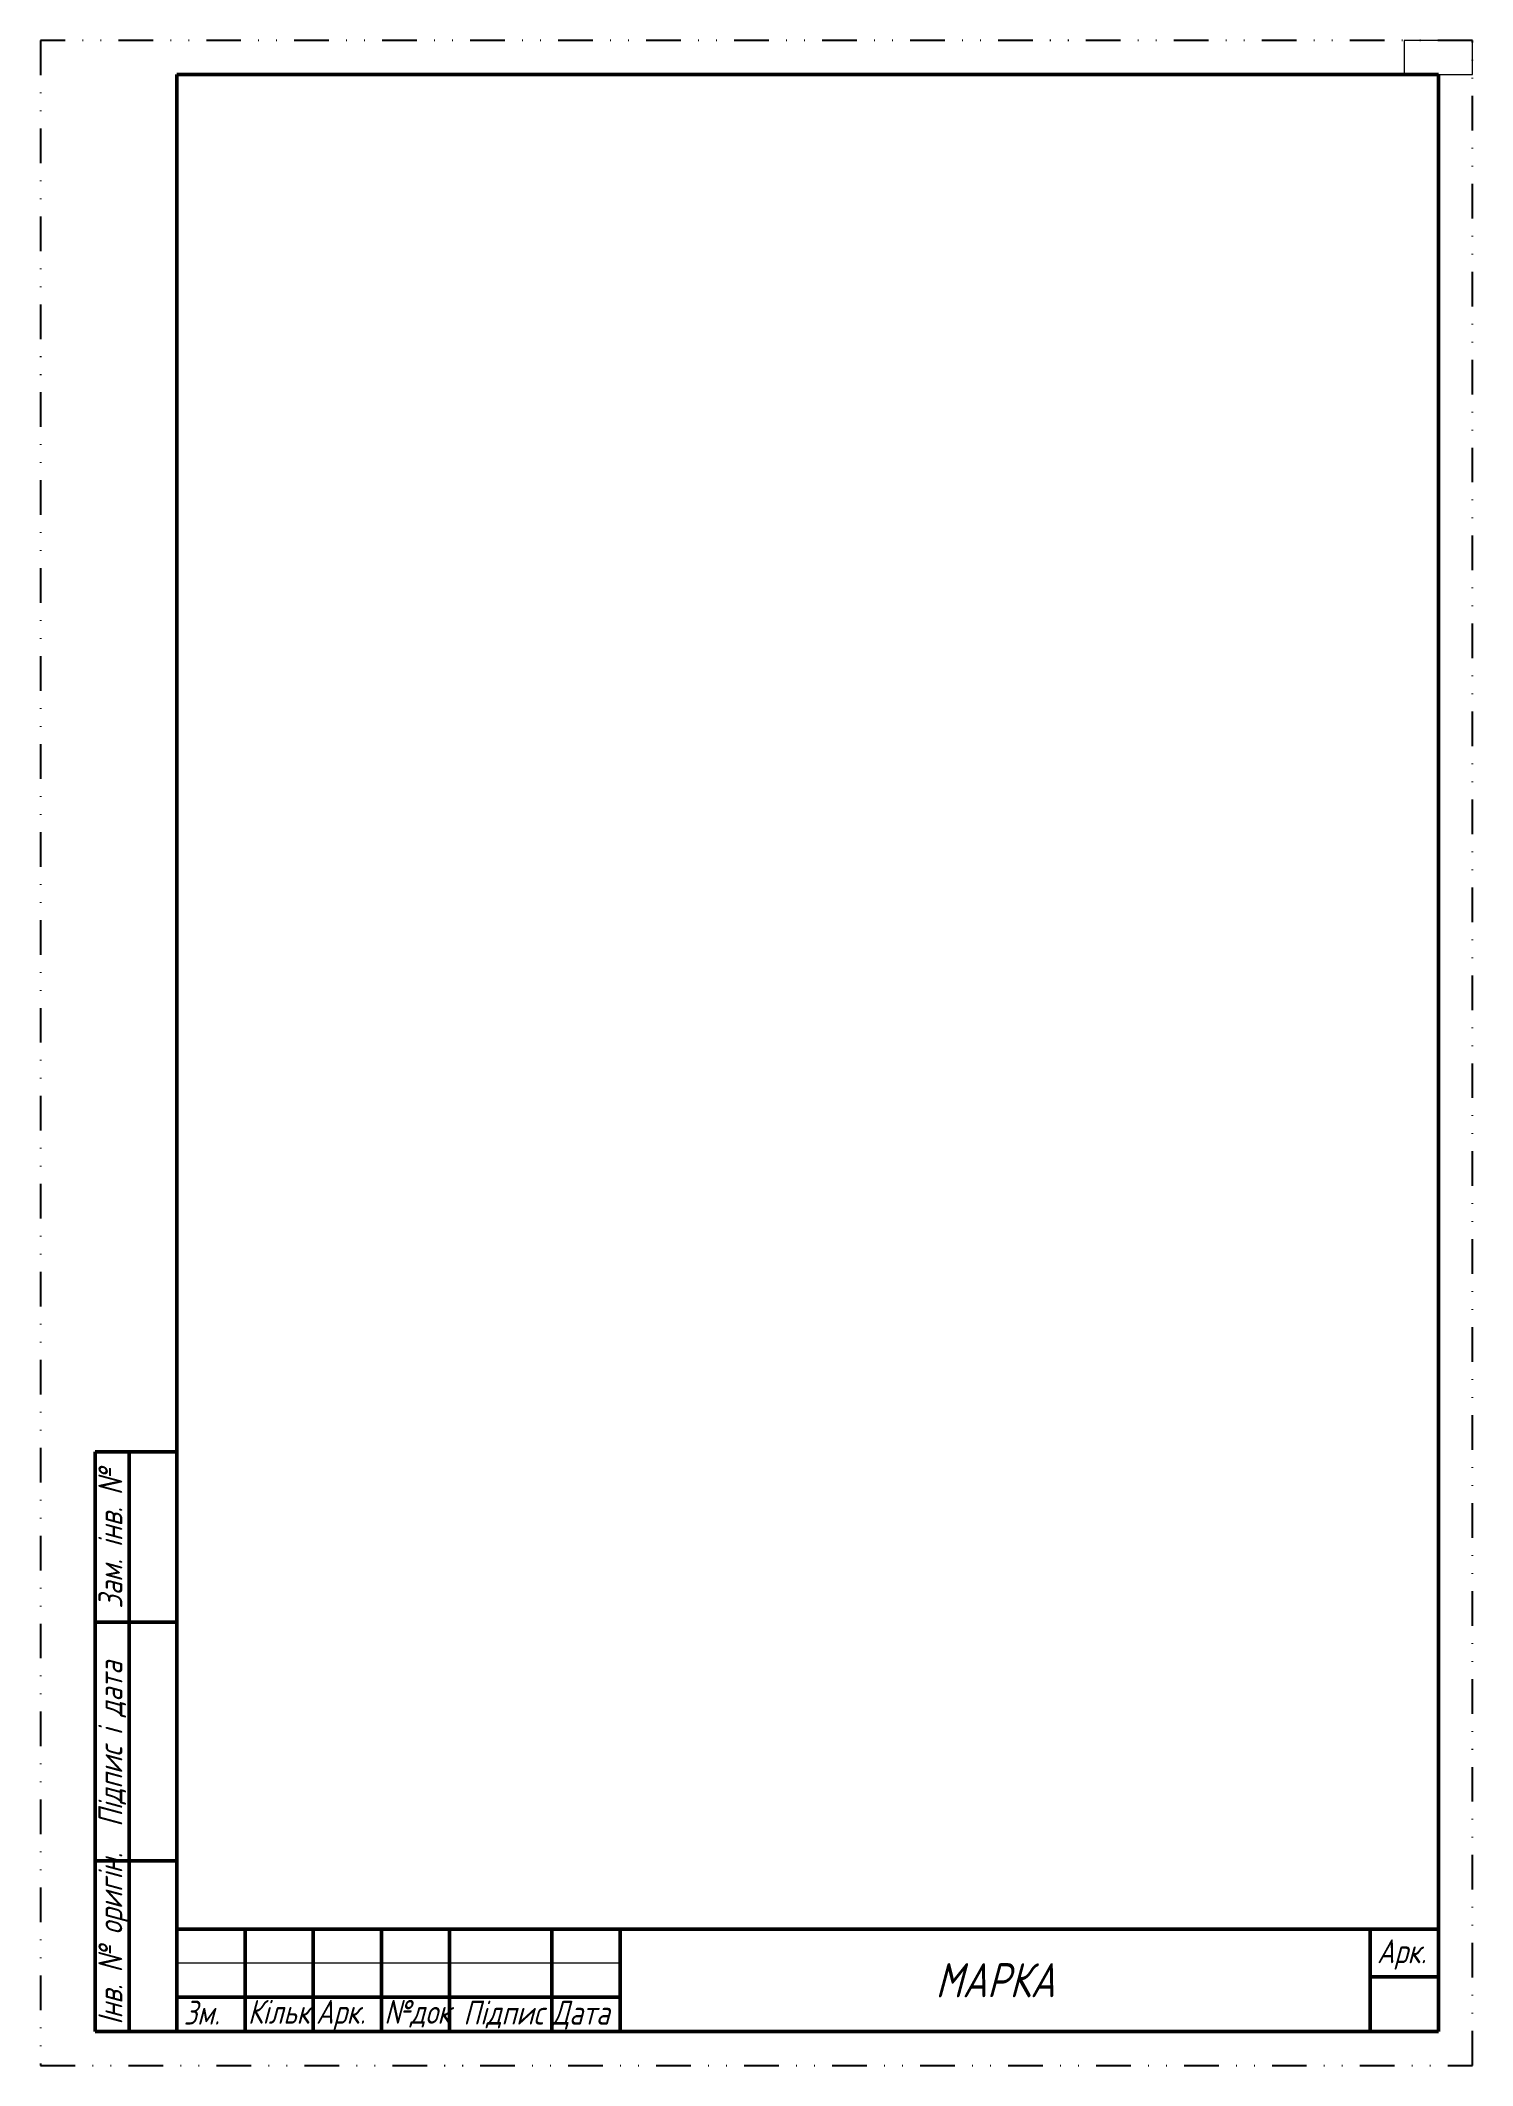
# Model space of a CAD drawing. Header units: millimetres. Extents: x 0 to 210, y 0 to 297.
import ezdxf

# ---------------------------------------------------------------- set-up
doc = ezdxf.new("R2010")
doc.units = ezdxf.units.MM
doc.header["$LTSCALE"] = 0.2
doc.linetypes.add('линия_сгибаX2', pattern=[63.5, 25.4, -12.7, 0, -12.7, 0, -12.7])
doc.layers.get('0').update_dxf_attribs({"lineweight": 50})
doc.layers.add('Формат чертежа', color=7, linetype='Continuous', lineweight=50)
doc.styles.add('основная надпись', font='isocpeur.ttf', dxfattribs={"width": 0.8, "oblique": 15, "height": 3.5})

msp = doc.modelspace()

# ---------------------------------------------------------------- linework, layer by layer
at = {"layer": 'Формат чертежа', "linetype": 'линия_сгибаX2', "lineweight": -3}
for p, q in [((210, 297), (0, 297)), ((0, 297), (0, 0)), ((210, 0), (210, 297)), ((0, 0), (210, 0))]:
    msp.add_line(p, q, dxfattribs=at)
at = {"layer": 'Формат чертежа'}
for p, q in [((205, 292), (20, 292)), ((20, 20), (20, 292)), ((205, 20), (205, 292)), ((20, 5), (20, 150)), ((8, 65), (8, 90)), ((8, 90), (20, 90)), ((13, 5), (13, 90)), ((8, 30), (8, 65)), ((8, 65), (20, 65)), ((8, 5), (8, 30)), ((8, 30), (20, 30)), ((205, 20), (20, 20)), ((20, 5), (20, 20)), ((30, 5), (30, 20)), ((40, 5), (40, 20)), ((50, 5), (50, 20)), ((60, 5), (60, 20)), ((75, 5), (75, 20)), ((85, 5), (85, 20)), ((195, 20), (195, 5)), ((205, 5), (205, 20)), ((195, 13), (205, 13)), ((85, 10), (20, 10)), ((13, 5), (8, 5)), ((20, 5), (13, 5)), ((20, 5), (85, 5)), ((85, 5), (205, 5))]:
    msp.add_line(p, q, dxfattribs=at)
at = {"layer": 'Формат чертежа', "lineweight": 20}
msp.add_line((85, 15), (20, 15), dxfattribs=at)
msp.add_lwpolyline([(200, 292), (210, 292), (210, 297), (200, 297)], close=True, dxfattribs=at)

# ---------------------------------------------------------------- texts
at = {"insert": (140, 12.5), "char_height": 5, "width": 110, "attachment_point": 5, "style": 'основная надпись'}
msp.add_mtext('МАРКА', dxfattribs=at)
at = {"layer": 'Формат чертежа', "style": 'основная надпись', "oblique": 15, "width": 0.8}
for s, p in [('Зам. iнв. №', (12, 67)), ('Пiдпис i дата', (12, 35)), ('Iнв. № оригін.', (12, 6))]:
    msp.add_text(s, height=3.5, rotation=90, dxfattribs=at).set_placement(p)
for s, p in [('Арк.', (196, 15)), ('Зм.', (21, 6)), ('Кільк', (30.41, 6.12)), ('Арк.', (40.41, 6.12)), ('№док', (50.41, 6.12)), ('Пiдпис', (62, 6)), ('Дата', (75, 6))]:
    msp.add_text(s, height=3.5, dxfattribs=at).set_placement(p)

doc.saveas('drawing.dxf')
